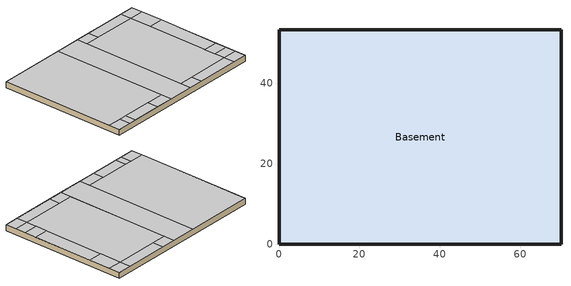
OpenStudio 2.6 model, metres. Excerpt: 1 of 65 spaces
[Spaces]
Basement
 floor othersidecoefficients: 70.1,53.34 70.1,0 0,0 0,53.34 z-2.44
 wall othersidecoefficients: 0,53.34 0,0 70.1,0 70.1,53.34 0,53.34 z-2.44:0
 ceiling adiabatic: 70.1,9.14 70.1,13.72 64.01,13.72 64.01,9.14 z0; 45.72,0 45.72,4.57 39.62,4.57 39.62,0 z0; 45.72,48.77 45.72,53.34 39.62,53.34 39.62,48.77 z0; 70.1,39.62 70.1,48.77 64.01,48.77 64.01,39.62 z0; 64.01,0 64.01,4.57 45.72,4.57 45.72,0 z0; 64.01,48.77 64.01,53.34 45.72,53.34 45.72,48.77 z0; 21.34,0 21.34,4.57 9.14,4.57 9.14,0 z0; 9.14,0 9.14,4.57 6.1,4.57 6.1,0 z0; 70.1,4.57 70.1,9.14 64.01,9.14 64.01,4.57 z0
 ceiling to Corridor_Flr_1: 39.62,0 39.62,53.34 28.96,53.34 28.96,0 z0
 ceiling to ER_Trauma1_Flr_1: 70.1,0 70.1,4.57 64.01,4.57 64.01,0 z0
 ceiling to ER_Trauma2_Flr_1: 70.1,48.77 70.1,53.34 64.01,53.34 64.01,48.77 z0
 ceiling to Lobby_Records_Flr_1: 6.1,0 6.1,4.57 0,4.57 0,0 z0; 28.96,4.57 28.96,53.34 0,53.34 0,4.57 z0; 28.96,0 28.96,4.57 21.34,4.57 21.34,0 z0
 ceiling to ER_NurseStn_Lobby_Flr_1: 64.01,4.57 64.01,48.77 39.62,48.77 39.62,4.57 z0; 70.1,13.72 70.1,39.62 64.01,39.62 64.01,13.72 z0
[Sizing:Zone] Zone Cooling Design Supply Air Temperature Input Method=SupplyAirTemperature; Zone Cooling Design Supply Air Temperature {C}=14; Zone Cooling Design Supply Air Temperature Difference {deltaC}=11.11; Zone Heating Design Supply Air Temperature Input Method=SupplyAirTemperature; Zone Heating Design Supply Air Temperature {C}=40; Zone Heating Design Supply Air Temperature Difference {deltaC}=11.11; Zone Cooling Design Supply Air Humidity Ratio {kg-H2O/kg-air}=0.0085; Zone Heating Design Supply Air Humidity Ratio {kg-H2O/kg-air}=0.008; Cooling Design Air Flow Method=DesignDay; Heating Design Air Flow Method=DesignDay; Account for Dedicated Outdoor Air System=No; Dedicated Outdoor Air System Control Strategy=NeutralSupplyAir; Dedicated Outdoor Air Low Setpoint Temperature for Design {C}=autosize; Dedicated Outdoor Air High Setpoint Temperature for Design {C}=autosize
TZ-IC_PatRoom1_Mult5_Flr_2; TZ-IC_PatRoom3_Mult6_Flr_2; TZ-OR2_Mult5_Flr_2; TZ-Office1_1_Flr_1; TZ-Office2_Mult5_Flr_5; TZ-Office4_Mult6_Flr_5; TZ-PatRoom1_Mult10_Flr_3; TZ-PatRoom1_Mult10_Flr_4; TZ-PatRoom3_Mult10_Flr_3; TZ-PatRoom3_Mult10_Flr_4; TZ-PatRoom5_Mult10_Flr_3; TZ-PatRoom5_Mult10_Flr_4; TZ-PatRoom7_Mult10_Flr_3; TZ-PatRoom7_Mult10_Flr_4; TZ-Corridor_SE_Flr_3; TZ-ER_Trauma1_Flr_1; TZ-Lab_Flr_3; TZ-PhysTherapy_Flr_3; TZ-PatRoom6_Flr_4; TZ-OR1_Flr_2; TZ-IC_PatRoom2_Flr_2; TZ-ER_Trauma2_Flr_1; TZ-OR3_Flr_2; TZ-OR4_Flr_2; TZ-PatRoom4_Flr_3; TZ-Lab_Flr_4; TZ-Corridor_NW_Flr_4; TZ-Corridor_Flr_5; TZ-PatRoom8_Flr_4; TZ-Radiology_Flr_4; TZ-Lobby_Records_Flr_1; TZ-PatRoom4_Flr_4; TZ-Corridor_Flr_2; TZ-PatRoom2_Flr_4; TZ-Office3_Flr_5; TZ-NurseStn_Lobby_Flr_5; TZ-Corridor_Flr_1; TZ-ER_NurseStn_Lobby_Flr_1; TZ-OR_NurseStn_Lobby_Flr_2; TZ-Dining_Flr_5; TZ-NurseStn_Lobby_Flr_4; TZ-Corridor_NW_Flr_3; TZ-Corridor_SE_Flr_4; TZ-Office1_Flr_5; TZ-PatRoom2_Flr_3; TZ-Basement; TZ-PatRoom6_Flr_3; TZ-NurseStn_Lobby_Flr_3; TZ-Kitchen_Flr_5; TZ-PatRoom8_Flr_3; TZ-ICU_Flr_2; TZ-ICU_NurseStn_Lobby_Flr_2; TZ-Office1_2_Flr_1; TZ-Office1_3_Flr_1; TZ-Office1_4_Flr_1; TZ-Office1_5_Flr_1; TZ-ER_Exam1_2_Flr_1; TZ-ER_Exam1_3_Flr_1; TZ-ER_Exam1_4_Flr_1; TZ-ER_Exam3_2_Flr_1; TZ-ER_Exam3_3_Flr_1; TZ-ER_Exam3_4_Flr_1
